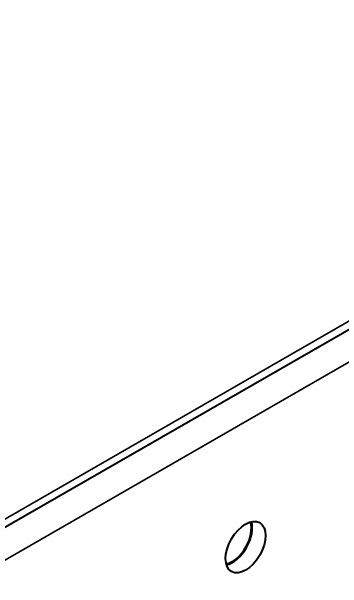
# Model space of a CAD drawing. Header units: millimetres. Extents: x 0 to 1682, y 0 to 1188.
# Drawn here: x 1570.51 to 1581.05, y 962.71 to 981.11 of the extents above; entities that cross this region are included whole.
import ezdxf

# ---------------------------------------------------------------- set-up
doc = ezdxf.new("R2010")
doc.units = ezdxf.units.MM
doc.header["$LTSCALE"] = 2
doc.layers.add('가시적인 것(ISO)', color=3, linetype='Continuous', lineweight=40)
doc.layers.add('가시적인 좁은 것(ISO)', color=3, linetype='Continuous', lineweight=35)

msp = doc.modelspace()

# ---------------------------------------------------------------- linework, layer by layer
at = {"layer": '가시적인 것(ISO)'}
msp.add_line((1598.233, 980.745), (1537.139, 945.564), dxfattribs=at)
msp.add_ellipse((1577.964, 964.031), major_axis=(-0.449, -0.78), ratio=0.578093, dxfattribs=at)
for major_axis, start_param, end_param in [((-0.429, -0.745), 0.460113, 2.68148), ((0.449, 0.78), 3.631445, 5.793333)]:
    msp.add_ellipse((1577.54, 964.275), major_axis=major_axis, ratio=0.578093, start_param=start_param, end_param=end_param, dxfattribs=at)
at = {"layer": '가시적인 좁은 것(ISO)'}
for p, q in [((1537.306, 945.931), (1598.4, 981.113)), ((1598.4, 979.805), (1537.306, 944.623))]:
    msp.add_line(p, q, dxfattribs=at)

doc.saveas('drawing.dxf')
